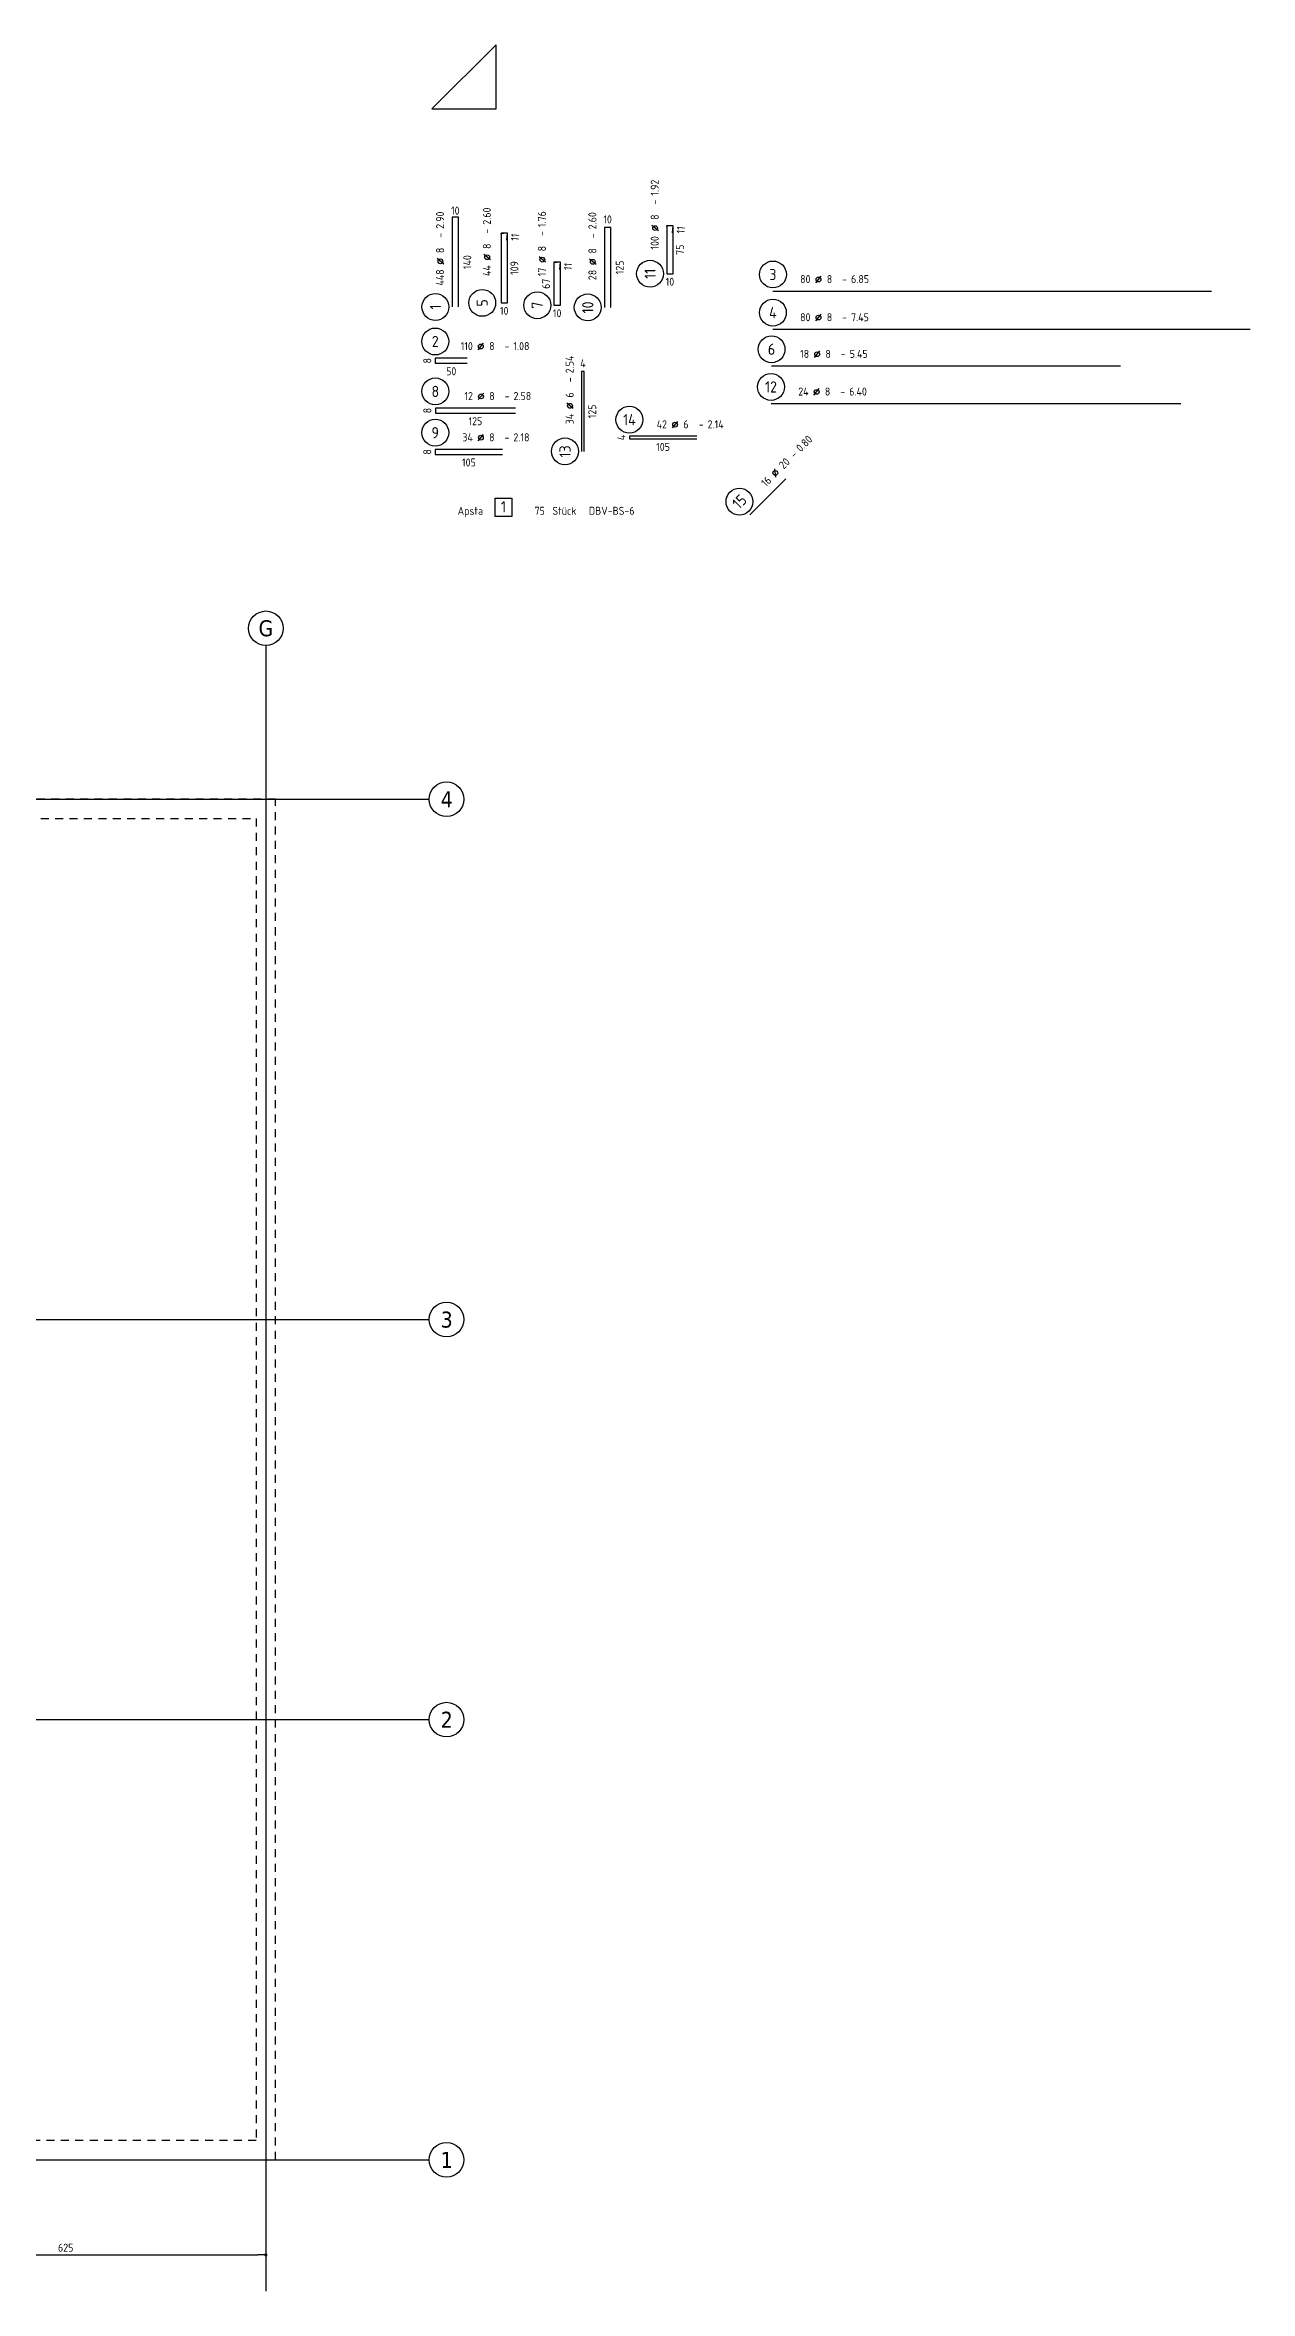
# Model space of a CAD drawing. Extents: x 22 to 185, y 12 to 71.
# Drawn here: x 113.99 to 132.8, y 36.12 to 71.2 of the extents above; entities that cross this region are included whole.
import ezdxf
from ezdxf.enums import TextEntityAlignment as Align

# ---------------------------------------------------------------- set-up
doc = ezdxf.new("R2010")
doc.units = 0
doc.header["$LTSCALE"] = 0.5
doc.header["$MEASUREMENT"] = 0
doc.header["$PDSIZE"] = 0.15
doc.linetypes.add('AUSGEZOGEN', pattern=[1000.01, 1000, 0.01])
doc.linetypes.add('VERDECKT', pattern=[0.375, 0.25, -0.125])
doc.layers.get('0').update_dxf_attribs({"linetype": 'CONTINUOUS'})
doc.layers.get('Defpoints').update_dxf_attribs({"linetype": 'CONTINUOUS'})
for name, color, linetype in [('ACHSEN', 7, 'CONTINUOUS'), ('APS', 7, 'CONTINUOUS'), ('HILFE', 7, 'CONTINUOUS'), ('MASSE', 7, 'CONTINUOUS'), ('RND', 7, 'CONTINUOUS'), ('SFP_Achsen', 7, 'CONTINUOUS'), ('VERDECKT', 7, 'CONTINUOUS')]:
    doc.layers.add(name, color=color, linetype=linetype)
doc.styles.add('HELV', font='tahoma.ttf')
doc.styles.add('TXT', font='isocp.shx')
doc.dimstyles.new('DOT_I', dxfattribs={"dimscale": 0.5, "dimtxt": 0.25, "dimasz": 0.25, "dimexe": 0.1, "dimexo": 0.3, "dimgap": 0.1, "dimtad": 1, "dimdec": 3, "dimzin": 3, "dimtxsty": 'TXT', "dimblk": 'DOT', "dimblk1": 'DOT', "dimblk2": 'DOT', "dimsah": 1, "dimcen": 0.1, "dimse1": 1, "dimse2": 1, "dimazin": 0, "dimtfac": 1, "dimtdec": 4, "dimtix": 1, "dimtmove": 2, "dimatfit": 3, "dimldrblk": 'DOT', "dimfxl": 0, "dimtvp": 1, "dimtolj": 1, "dimtzin": 0, "dimarcsym": 0})

# ---------------------------------------------------------------- blocks, each defined once
blk = doc.blocks.new('Brüstung DG')
at = {"color": 0, "linetype": 'ByBlock', "lineweight": -2}
for p, q in [((0.285, 3.925), (0.35, 3.925)), ((0.35, 3.925), (0.35, 0.3))]:
    blk.add_line(p, q, dxfattribs=at)
for points in [[(0.125, 21.25), (0.05, 21.25), (0.05, 20.285), (0.125, 20.285)], [(0.285, 20.285), (0.35, 20.285), (0.35, 20.95)], [(0.075, 0), (0, 0), (0, 3.925), (0.075, 3.925)]]:
    blk.add_lwpolyline(points, dxfattribs=at)
blk.add_lwpolyline([(0.285, 20.285), (0.285, 20.285), (0.285, 20.285), (0.285, 20.95), (38.75, 20.95), (38.75, 0.3), (0.285, 0.3), (0.285, 3.925), (0.075, 3.925), (0.075, 0), (39.05, 0), (39.05, 21.25), (0.125, 21.25), (0.125, 20.285), (0.125, 20.285), (0.125, 20.285)], close=True, dxfattribs=at)
blk = doc.blocks.new('RND_AUSZ')
at = {"layer": 'RND', "color": 7, "linetype": 'Continuous'}
blk.add_line((1.341, 0.262), (1.509, 0.466), dxfattribs=at)
at = {"layer": 'RND', "color": 1, "linetype": 'Continuous'}
blk.add_circle((0, 0.52), 0.42, dxfattribs=at)
at = {"layer": 'RND', "color": 7, "linetype": 'Continuous'}
blk.add_circle((1.425, 0.364), 0.075, dxfattribs=at)
at = {"layer": 'RND', "color": 7, "linetype": 'Continuous', "style": 'TXT'}
blk.add_text('-', height=0.25, dxfattribs=at).set_placement((2.163, 0.25))
for tag, p in [('WIEOFT', (-0.536, 0.25)), ('STK', (1.174, 0.25))]:
    blk.add_attdef(tag, text='', height=0.25, dxfattribs=at).set_placement(p, align=Align.RIGHT)
at = {"layer": 'RND', "color": 1, "linetype": 'Continuous', "style": 'TXT'}
blk.add_attdef('POS', text='', height=0.35, dxfattribs=at).set_placement((0, 0.52), align=Align.MIDDLE)
at = {"layer": 'RND', "color": 7, "linetype": 'Continuous', "style": 'TXT'}
for tag, p in [('DS', (1.683, 0.25)), ('LANG', (2.441, 0.25)), ('TEXT', (3.669, 0.25))]:
    blk.add_attdef(tag, p, '', height=0.25, dxfattribs=at)
blk = doc.blocks.new('APS_AUSZ')
at = {"layer": 'APS', "color": 1, "linetype": 'Continuous'}
blk.add_lwpolyline([(0.261, 0), (-0.261, 0), (-0.261, 0.565), (0.261, 0.565)], close=True, dxfattribs=at)
at = {"layer": 'APS', "color": 7, "linetype": 'Continuous', "style": 'TXT'}
for s, p in [('Apsta', (-1.43, 0.049)), ('Stück', (1.528, 0.049))]:
    blk.add_text(s, height=0.25, dxfattribs=at).set_placement(p)
at = {"layer": 'APS', "color": 1, "linetype": 'Continuous', "style": 'TXT'}
blk.add_attdef('POSA', text='', height=0.35, dxfattribs=at).set_placement((0, 0.126), align=Align.CENTER)
at = {"layer": 'APS', "color": 7, "linetype": 'Continuous', "style": 'TXT'}
blk.add_attdef('STKA', text='', height=0.25, dxfattribs=at).set_placement((1.291, 0.049), align=Align.RIGHT)
blk.add_attdef('ARTA', (2.668, 0.049), '', height=0.25, dxfattribs=at)
at = {"layer": 'APS', "style": 'TXT'}
blk.add_attdef('TEXTA', (3.962, 0.049), '', height=0.25, dxfattribs=at)
blk = doc.blocks.new('DOT')
at = {"layer": 'MASSE', "color": 7, "linetype": 'Continuous'}
for p, q in [((0, 0), (-1, 0)), ((0, 0.54), (0, -0.54))]:
    blk.add_line(p, q, dxfattribs=at)
at = {"layer": 'MASSE', "color": 7, "linetype": 'Continuous', "const_width": 0.2}
blk.add_lwpolyline([(-0.1, 0, 1), (0.1, 0, 1)], format="xyb", close=True, dxfattribs=at)
blk = doc.blocks.new('*D398')
at = {"layer": 'Defpoints', "color": 0, "linetype": 'AUSGEZOGEN', "transparency": 16777216}
for p in [(111.185, 36.683), (117.435, 36.683), (117.435, 36.683)]:
    blk.add_point(p, dxfattribs=at)
at = {"layer": 'MASSE', "color": 0, "linetype": 'AUSGEZOGEN', "lineweight": -2, "transparency": 16777216}
blk.add_line((111.31, 36.683), (117.31, 36.683), dxfattribs=at)
at = {"layer": 'MASSE', "color": 0, "linetype": 'AUSGEZOGEN', "lineweight": -2, "transparency": 16777216, "xscale": 0.125, "yscale": 0.125, "zscale": 0.125, "rotation": 180}
blk.add_blockref('DOT', (111.185, 36.683), dxfattribs=at)
at = {"layer": 'MASSE', "color": 0, "linetype": 'AUSGEZOGEN', "lineweight": -2, "transparency": 16777216, "xscale": 0.125, "yscale": 0.125, "zscale": 0.125}
blk.add_blockref('DOT', (117.435, 36.683), dxfattribs=at)
at = {"layer": 'MASSE', "color": 0, "linetype": 'AUSGEZOGEN', "transparency": 16777216, "insert": (114.31, 36.796), "char_height": 0.125, "attachment_point": 5, "style": 'TXT'}
blk.add_mtext('\\A1;625', dxfattribs=at)

msp = doc.modelspace()

# ---------------------------------------------------------------- linework, layer by layer
at = {"layer": 'ACHSEN', "color": 140, "linetype": 'AUSGEZOGEN'}
for p, q in [((117.4349, 61.8181), (117.4349, 36.1181)), ((76.8849, 59.4181), (119.9849, 59.4181)), ((76.8849, 51.2931), (119.9849, 51.2931)), ((76.8849, 45.0431), (119.9849, 45.0431)), ((76.8849, 38.1681), (119.9849, 38.1681))]:
    msp.add_line(p, q, dxfattribs=at)
at = {"layer": 'HILFE', "color": 102, "linetype": 'AUSGEZOGEN'}
for p, q in [((120.0288, 70.2002), (121.0288, 71.2002)), ((121.0288, 70.2002), (121.0288, 71.2002)), ((120.0288, 70.2002), (121.0288, 70.2002))]:
    msp.add_line(p, q, dxfattribs=at)
at = {"layer": 'RND', "color": 1, "linetype": 'AUSGEZOGEN'}
for points in [[(120.4424, 67.1077), (120.4424, 68.5077), (120.3424, 68.5077), (120.3424, 67.1077)], [(121.1966, 68.1523), (121.2062, 68.2618), (121.1062, 68.2618), (121.1062, 67.1718), (121.2062, 67.1718), (121.2062, 68.2618), (121.0966, 68.2522)], [(122.8207, 67.1003), (122.8207, 68.3503), (122.7207, 68.3503), (122.7207, 67.1003)], [(123.7841, 68.2669), (123.7937, 68.3765), (123.6937, 68.3765), (123.6937, 67.6265), (123.7937, 67.6265), (123.7937, 68.3765), (123.6841, 68.3669)], [(122.0232, 67.6951), (122.0328, 67.8046), (121.9328, 67.8046), (121.9328, 67.1346), (122.0328, 67.1346), (122.0328, 67.8046), (121.9232, 67.7951)], [(125.3509, 67.3547), (132.2009, 67.3547)], [(125.3507, 66.7596), (132.8007, 66.7596)], [(120.5794, 66.3081), (120.0794, 66.3081), (120.0794, 66.2281), (120.5794, 66.2281)], [(122.4052, 64.8511), (122.4052, 66.1011), (122.3652, 66.1011), (122.3652, 64.8511)], [(125.3298, 66.187), (130.7798, 66.187)], [(121.3311, 65.5286), (120.0811, 65.5286), (120.0811, 65.4486), (121.3311, 65.4486)], [(125.3215, 65.5988), (131.7215, 65.5988)], [(124.1613, 65.0872), (123.1113, 65.0872), (123.1113, 65.0472), (124.1613, 65.0472)], [(121.1296, 64.8836), (120.0796, 64.8836), (120.0796, 64.8036), (121.1296, 64.8036)], [(124.9892, 63.8587), (125.5549, 64.4244)]]:
    msp.add_lwpolyline(points, dxfattribs=at)
at = {"layer": 'SFP_Achsen', "color": 7, "linetype": 'AUSGEZOGEN'}
for centre in [(117.4349, 62.0886), (120.2554, 59.4181), (120.2554, 51.2931), (120.2554, 45.0431), (120.2554, 38.1681)]:
    msp.add_circle(centre, 0.2705, dxfattribs=at)

# ---------------------------------------------------------------- block references
at = {"layer": 'APS', "color": 102, "linetype": 'AUSGEZOGEN', "xscale": 0.5, "yscale": 0.5, "zscale": 0.5}
msp.add_blockref('APS_AUSZ', (121.1449, 63.8367), dxfattribs=at).add_auto_attribs({'POSA': '1', 'STKA': '75', 'ARTA': 'DBV-BS-6'})
at = {"layer": 'RND', "color": 7, "linetype": 'AUSGEZOGEN', "xscale": 0.5, "yscale": 0.5, "zscale": 0.5}
for p, rotation, values in [((123.6937, 67.6265), 89.99999999999999, {'POS': '11', 'STK': '100', 'DS': '8', 'LANG': '1.92'}), ((120.3424, 67.1077), 90, {'POS': '1', 'STK': '448', 'DS': '8', 'LANG': '2.90'}), ((121.0727, 67.1718), 90, {'POS': '5', 'STK': '44', 'DS': '8', 'LANG': '2.60'}), ((121.9328, 67.1346), 90, {'POS': '7', 'STK': '17', 'DS': '8', 'LANG': '1.76'}), ((122.7207, 67.1003), 90, {'POS': '10', 'STK': '28', 'DS': '8', 'LANG': '2.60'}), ((122.3652, 64.8511), 90, {'POS': '13', 'STK': '34', 'DS': '6', 'LANG': '2.54'})]:
    msp.add_blockref('RND_AUSZ', p, dxfattribs=dict(at, rotation=rotation)).add_auto_attribs(values)
at = {"layer": 'RND', "color": 1, "linetype": 'AUSGEZOGEN', "xscale": 0.5, "yscale": 0.5, "zscale": 0.5}
for p, values in [((125.3509, 67.3547), {'POS': '3', 'STK': '80', 'DS': '8', 'LANG': '6.85'}), ((125.3215, 65.5988), {'POS': '12', 'STK': '24', 'DS': '8', 'LANG': '6.40'})]:
    msp.add_blockref('RND_AUSZ', p, dxfattribs=at).add_auto_attribs(values)
at = {"layer": 'RND', "color": 7, "linetype": 'AUSGEZOGEN', "xscale": 0.5, "yscale": 0.5, "zscale": 0.5}
for p, values in [((125.3507, 66.7596), {'POS': '4', 'STK': '80', 'DS': '8', 'LANG': '7.45'}), ((120.0794, 66.3081), {'POS': '2', 'STK': '110', 'DS': '8', 'LANG': '1.08'}), ((125.3298, 66.187), {'POS': '6', 'STK': '18', 'DS': '8', 'LANG': '5.45'}), ((120.0811, 65.5286), {'POS': '8', 'STK': '12', 'DS': '8', 'LANG': '2.58'}), ((120.0796, 64.8836), {'POS': '9', 'STK': '34', 'DS': '8', 'LANG': '2.18'}), ((123.1113, 65.0872), {'POS': '14', 'STK': '42', 'DS': '6', 'LANG': '2.14'})]:
    msp.add_blockref('RND_AUSZ', p, dxfattribs=at).add_auto_attribs(values)
at = {"layer": 'RND', "color": 1, "linetype": 'AUSGEZOGEN', "xscale": 0.5, "yscale": 0.5, "zscale": 0.5, "rotation": 45.00000000000376}
msp.add_blockref('RND_AUSZ', (125.0132, 63.8826), dxfattribs=at).add_auto_attribs({'POS': '15', 'STK': '16', 'DS': '20', 'LANG': '0.80'})
at = {"layer": 'VERDECKT', "color": 7, "linetype": 'VERDECKT'}
msp.add_blockref('Brüstung DG', (78.5349, 38.1681), dxfattribs=at)

# ---------------------------------------------------------------- texts
at = {"layer": 'RND', "color": 7, "linetype": 'AUSGEZOGEN', "style": 'TXT'}
for s, p in [('10', (120.3924, 68.6121)), ('10', (122.7707, 68.4753)), ('10', (123.7437, 67.5015)), ('10', (121.1562, 67.0468)), ('10', (121.9828, 67.0096)), ('50', (120.3294, 66.1031)), ('4', (122.3852, 66.2261)), ('125', (120.7061, 65.3236)), ('105', (123.6363, 64.9222)), ('105', (120.6046, 64.6786))]:
    msp.add_text(s, height=0.125, dxfattribs=at).set_placement(p, align=Align.MIDDLE)
for s, rotation, p in [('11', 84.99986, (121.3259, 68.1961)), ('75', 90, (123.9006, 68.0015)), ('11', 84.99986, (123.9134, 68.3108)), ('140', 90, (120.5794, 67.8077)), ('109', 90, (121.3156, 67.7168)), ('11', 84.99986, (122.1525, 67.739)), ('125', 90, (122.9608, 67.7253)), ('67', 90, (121.8078, 67.4696)), ('8', 90, (119.9544, 66.2681)), ('8', 90, (119.9561, 65.4886)), ('125', 90, (122.5302, 65.4761)), ('4', 90, (122.9863, 65.0672)), ('8', 90, (119.9546, 64.8436))]:
    msp.add_text(s, height=0.125, rotation=rotation, dxfattribs=at).set_placement(p, align=Align.MIDDLE)
at = {"layer": 'SFP_Achsen', "color": 6, "linetype": 'AUSGEZOGEN', "style": 'HELV'}
for s, p in [('G', (117.3209, 61.9642)), ('4', (120.1648, 59.2919)), ('3', (120.1648, 51.1669)), ('2', (120.1648, 44.9169)), ('1', (120.1648, 38.0419))]:
    msp.add_text(s, height=0.25, dxfattribs=at).set_placement(p)

# ---------------------------------------------------------------- dimensions: what is measured, and where the dimension line sits
at = {"layer": 'MASSE', "color": 7, "linetype": 'AUSGEZOGEN'}
dim = msp.add_linear_dim(base=(117.4349, 36.6833), p1=(111.1849, 36.6833), p2=(117.4349, 36.6833), dimstyle='DOT_I', override={"dimdec": 0, "dimlfac": 100}, dxfattribs=at)
dim.commit()
dim.dimension.update_dxf_attribs({"geometry": '*D398', "text_midpoint": (114.3099, 36.7958)})

doc.saveas('drawing.dxf')
